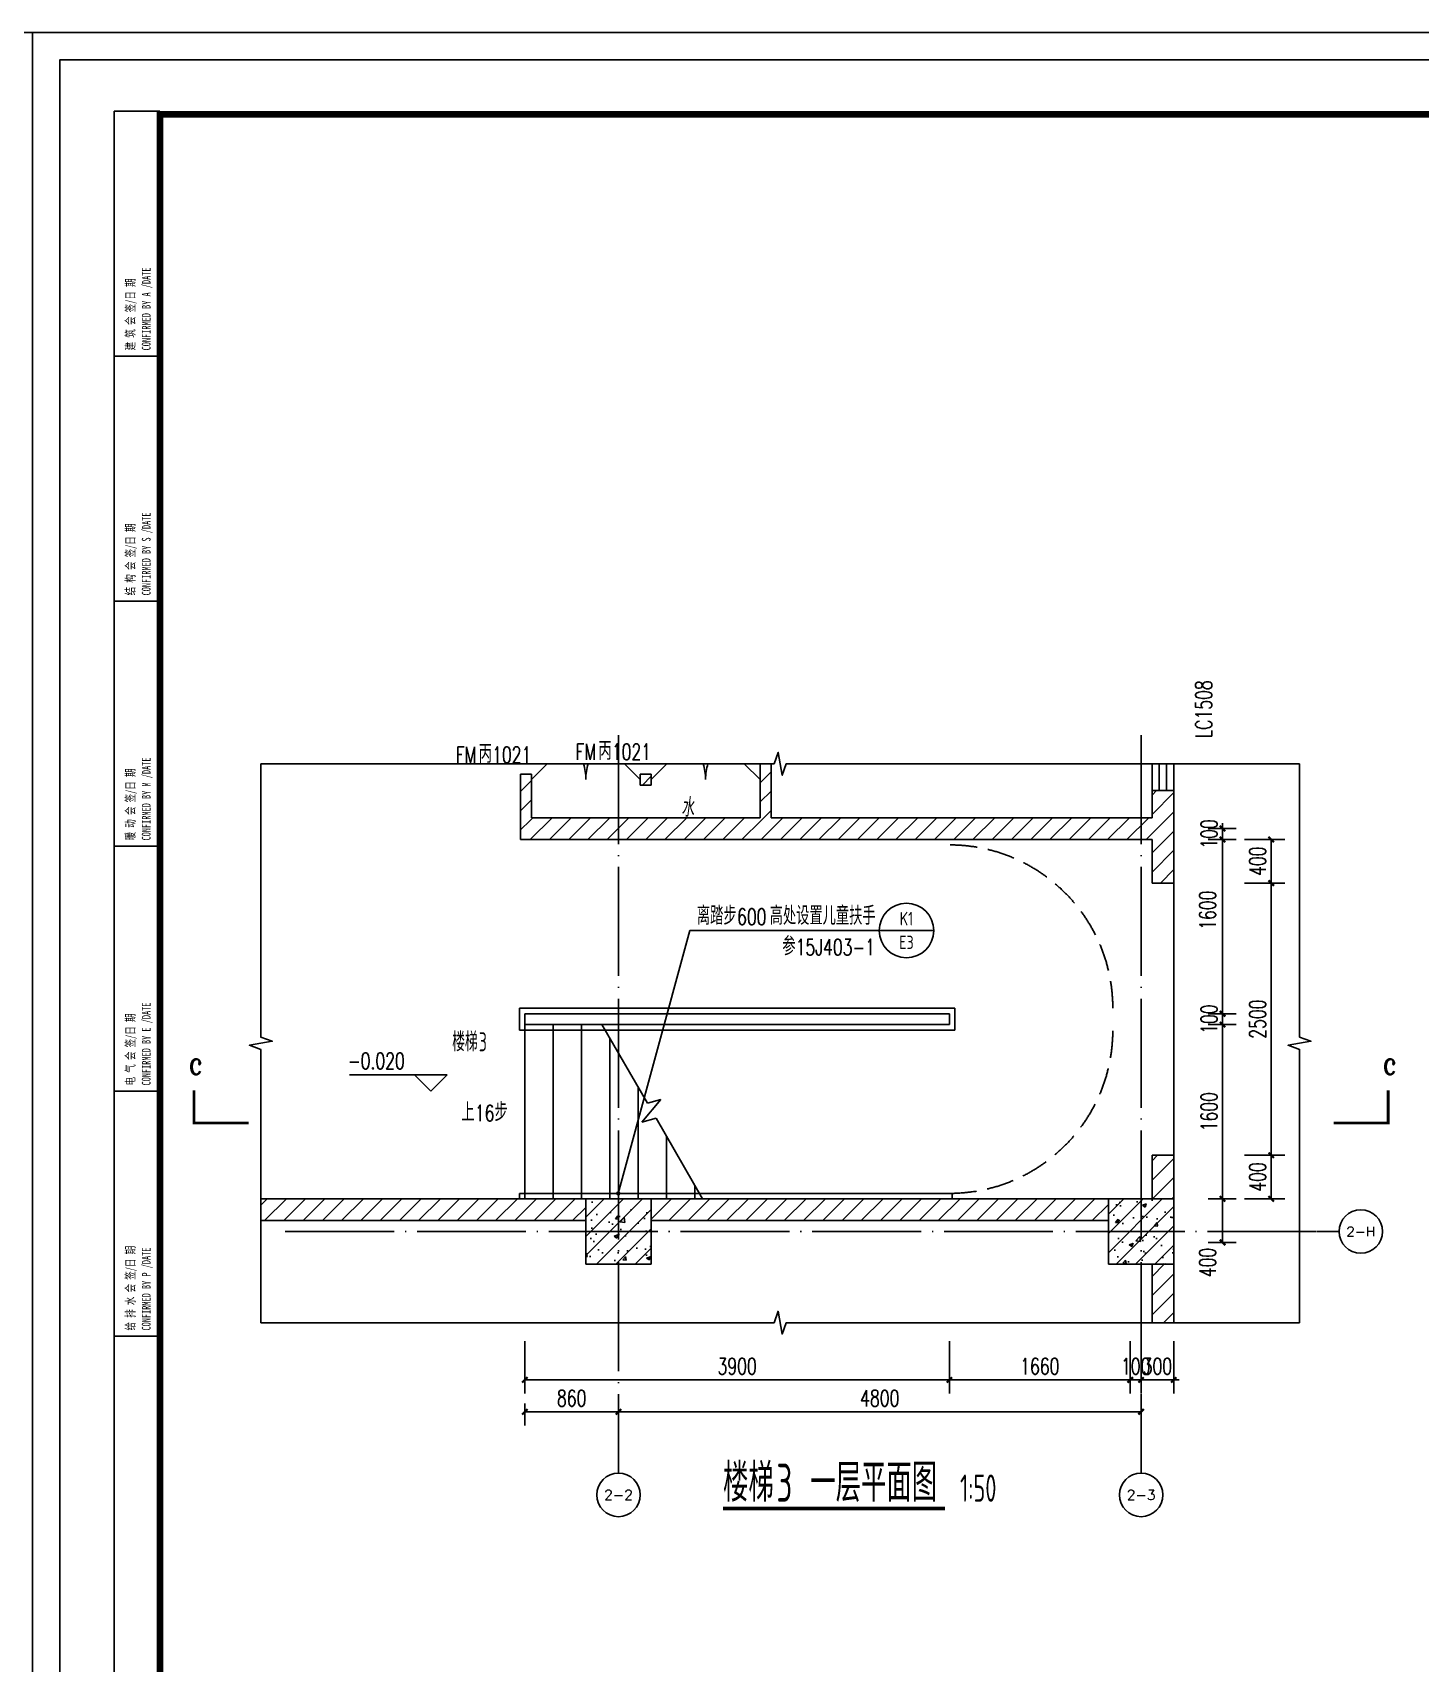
# Model space of a CAD drawing. Header units: millimetres. Extents: x -1048436 to -185795, y -983427 to 400387.
# Drawn here: x -536369 to -523623, y -673625 to -658650 of the extents above; entities that cross this region are included whole.
import ezdxf
from ezdxf.enums import TextEntityAlignment as Align

# ---------------------------------------------------------------- set-up
doc = ezdxf.new("R2010")
doc.units = ezdxf.units.MM
doc.header["$LTSCALE"] = 500
doc.linetypes.add('DASH', pattern=[0.35, 0.25, -0.1])
doc.linetypes.add('DOTE', pattern=[2.42, 2, -0.2, 0.02, -0.2])
for name, color, linetype in [('2017_11-sheet-L2$0$C-SHET-TTLB', 11, 'Continuous'), ('C-SHET-TTLB', 11, 'Continuous'), ('COLUMN', 254, 'Continuous'), ('DIM_LEAD', 3, 'Continuous'), ('DIM_SYMB', 3, 'Continuous'), ('PUB_DIM', 3, 'Continuous'), ('PUB_HATCH', 8, 'Continuous'), ('PUB_TEXT', 7, 'Continuous'), ('STAIR', 2, 'Continuous'), ('WINDOW', 4, 'Continuous'), ('WINDOW_TEXT', 7, 'Continuous'), ('建-填充', 9, 'Continuous'), ('建-墙', 254, 'Continuous'), ('建-文字', 4, 'Continuous'), ('建-符号', 13, 'Continuous'), ('建-符号-门编号', 13, 'Continuous'), ('建-轴线', 16, 'DOTE'), ('建-门扇', 32, 'Continuous')]:
    doc.layers.add(name, color=color, linetype=linetype)
doc.styles.add('2017_11-sheet-L2$0$SHEET-ECADI', font='simhei.ttf', dxfattribs={"width": 0.7})
doc.styles.add('_TCH_AXIS', font='COMPLEX', dxfattribs={"bigfont": 'GBCBIG'})
doc.styles.add('_TCH_DIM', font='SIMPLEX', dxfattribs={"bigfont": 'GBCBIG'})
doc.styles.add('_TCH_DIM_T3', font='SIMPLEX', dxfattribs={"width": 0.705882, "bigfont": 'GBCBIG'})
doc.styles.add('_TCH_LABEL', font='COMPLEX', dxfattribs={"bigfont": 'GBCBIG'})
doc.styles.add('_TCH_WINDOW', font='SIMPLEX', dxfattribs={"height": 3.5, "bigfont": 'GBCBIG'})
doc.styles.add('ECADI', font='hzs.shx', dxfattribs={"width": 0.7, "bigfont": 'hztxt.shx'})
doc.styles.add('XD2008', font='xd-hzs.shx', dxfattribs={"width": 0.7, "bigfont": 'xd-hztxt.shx'})
doc.dimstyles.new('_TCH_ARCH&&50', dxfattribs={"dimtxt": 148.75, "dimasz": 50, "dimexe": 125, "dimexo": 150, "dimgap": 50, "dimtad": 1, "dimdec": 0, "dimzin": 0, "dimdsep": 46, "dimtxsty": '_TCH_DIM_T3', "dimblk": 'ARCHTICK', "dimcen": 0.09, "dimclrt": 7, "dimazin": 2, "dimtfac": 1, "dimtdec": 0, "dimtix": 1, "dimtmove": 2, "dimatfit": 3, "dimldrblk": 'ARCHTICK', "dimfxl": 1, "dimtolj": 1, "dimtzin": 0, "dimarcsym": 0})
pattern_1 = [(45, (0, 89.76), (-88.388383, 88.388383), [])]
pattern_2 = [(45, (0, 0), (-88.388348, 88.388348), []), (50, (0, 0), (358.63009, -31.37607), [37.5, -412.5]), (355, (0, 0), (-69.37567, 376.09607), [30, -330]), (100.4514, (29.9, -2.6), (289.25469, 344.71977), [31.8701, -350.57106]), (46.1842, (0, 100), (533.62052, -82.7595), [56.25, -618.75]), (96.6356, (44.47, 93.1), (467.33135, 487.05894), [47.80514, -525.8565]), (351.1842, (0, 100), (467.33097, 487.0593), [45, -495]), (21, (50, 75), (298.45353, -201.30945), [37.5, -412.5]), (326, (50, 75), (121.65767, 362.57502), [30, -330]), (71.4514, (74.87, 58.22), (420.11131, 161.26525), [31.8701, -350.57106]), (37.5, (0, 0), (6.079928, 166.446927), [0, -326, 0, -335, 0, -331.25]), (7.5, (0, 0), (131.53477, 197.205856), [0, -191, 0, -318.5, 0, -126.25]), (327.5, (-111.5, 0), (266.911218, -11.277436), [0, -125, 0, -390, 0, -517.5]), (317.5, (-161.5, 0), (291.593085, 50.05249), [0, -162.5, 0, -259, 0, -367.5])]

# ---------------------------------------------------------------- blocks, each defined once
blk = doc.blocks.new('2017_11-sheet-L2$0$2014SHEET-L')
at = {"layer": '2017_11-sheet-L2$0$C-SHET-TTLB'}
for p, q in [((0, -45), (-9, -45)), ((0, -90), (-9, -90)), ((0, -135), (-9, -135)), ((0, -180), (-9, -180)), ((0, -225), (-9, -225))]:
    blk.add_line(p, q, dxfattribs=at)
at = {"layer": '2017_11-sheet-L2$0$C-SHET-TTLB', "style": '2017_11-sheet-L2$0$SHEET-ECADI', "width": 0.7}
for s, p in [('CONFIRMED BY A /DATE', (-2.33, -43.96)), ('建 筑 会 签/日 期', (-5.24, -43.96)), ('CONFIRMED BY S /DATE', (-2.33, -88.96)), ('结 构 会 签/日 期', (-5.24, -88.96)), ('CONFIRMED BY M /DATE', (-2.33, -133.96)), ('暖 动 会 签/日 期', (-5.24, -133.96)), ('CONFIRMED BY E /DATE', (-2.33, -178.96)), ('电 气 会 签/日 期', (-5.24, -178.96)), ('给 排 水 会 签/日 期', (-5.24, -223.96)), ('CONFIRMED BY P /DATE', (-2.33, -223.96))]:
    blk.add_text(s, height=1.6, rotation=90, dxfattribs=at).set_placement(p)
blk = doc.blocks.new('2017_11-sheet-L2', base_point=(18.4, 410))
at = {"layer": '2017_11-sheet-L2$0$C-SHET-TTLB'}
blk.add_blockref('2017_11-sheet-L2$0$2014SHEET-L', (19, 410.6), dxfattribs=at)
blk = doc.blocks.new('集团图框A1')
at = {"layer": 'C-SHET-TTLB'}
for q in [(259.85, -685.13), (268.25, -109.93)]:
    blk.add_line((259.85, -109.93), q, dxfattribs=at)
for points in [[(1095.85, -95.53), (1095.85, -699.53), (244.85, -699.53), (244.85, -95.53)], [(1090.85, -100.53), (1090.85, -694.53), (249.85, -694.53), (249.85, -100.53)]]:
    blk.add_lwpolyline(points, close=True, dxfattribs=at)
at = {"layer": 'C-SHET-TTLB', "const_width": 1.2}
blk.add_lwpolyline([(268.25, -110.53), (1080.85, -110.53), (1080.85, -684.53), (268.25, -684.53)], close=True, dxfattribs=at)
at = {"layer": 'C-SHET-TTLB'}
blk.add_blockref('2017_11-sheet-L2', (268.25, -110.53), dxfattribs=at)
at = {"color": 2, "style": 'ECADI', "width": 0.7}
for tag, p in [('序号1', (1009.72, -381.88)), ('记要1', (1037.92, -381.9)), ('日期1', (1073.26, -381.71)), ('序号2', (1009.72, -387.77)), ('记要2', (1037.92, -387.79)), ('日期2', (1073.26, -387.6)), ('序号3', (1009.72, -393.63)), ('记要3', (1037.92, -393.65)), ('日期3', (1073.26, -393.46)), ('序号4', (1009.72, -399.51)), ('记要4', (1037.92, -399.53)), ('日期4', (1073.26, -399.35)), ('合作设计单位', (1042.53, -542.75)), ('审定人', (1041.84, -561.74)), ('审核人', (1041.84, -571.23)), ('设计总负责人', (1041.84, -580.99)), ('专业负责人', (1041.84, -591.72)), ('校对人', (1041.84, -601.96)), ('设计人', (1041.84, -611.83)), ('建设单位上', (1044.38, -619.93)), ('建设单位中', (1044.38, -623.89)), ('建设单位下', (1044.38, -627.74)), ('项目名称上', (1044.35, -632.3)), ('项目名称中', (1044.35, -636.38)), ('项目名称下', (1044.35, -640.33)), ('子项', (1043.59, -646.93)), ('图名上', (1044.47, -653.59)), ('图名中', (1044.47, -657.5)), ('图名下', (1044.47, -661.62)), ('工程编号', (1027.1, -667.58)), ('阶段', (1063.92, -667.61)), ('比例', (1025.96, -674.19)), ('专业', (1063.72, -673.97)), ('日期', (1026.1, -680.73)), ('图别、图号', (1066.05, -680.84))]:
    blk.add_attdef(tag, text='', height=3.5, dxfattribs=at).set_placement(p, align=Align.MIDDLE)
blk = doc.blocks.new('A1')
blk.add_blockref('集团图框A1', (-609654.51, -640037.88))
blk = doc.blocks.new('_ArchTick')
at = {"color": 0, "linetype": 'ByBlock', "const_width": 0.4}
blk.add_lwpolyline([(-0.5, -0.5), (0.5, 0.5)], dxfattribs=at)
blk = doc.blocks.new('*D227')
at = {"layer": 'Defpoints', "color": 0, "transparency": 16777216}
for p in [(-525388, -666059), (-524993, -666059), (-525388, -666459)]:
    blk.add_point(p, dxfattribs=at)
at = {"layer": 'PUB_DIM', "color": 0, "lineweight": -2, "transparency": 16777216}
for p, q in [((-525238, -666059), (-524868, -666059)), ((-524993, -666459), (-524993, -666059)), ((-525238, -666459), (-524868, -666459))]:
    blk.add_line(p, q, dxfattribs=at)
at = {"layer": 'PUB_DIM', "color": 0, "lineweight": -2, "transparency": 16777216, "xscale": 50, "yscale": 50, "zscale": 50}
for p, rotation in [((-524993, -666059), 90), ((-524993, -666459), 270)]:
    blk.add_blockref('_ArchTick', p, dxfattribs=dict(at, rotation=rotation))
at = {"layer": 'PUB_DIM', "color": 7, "transparency": 16777216, "insert": (-525118, -666259), "char_height": 148.8, "attachment_point": 5, "rotation": 90, "style": '_TCH_DIM_T3'}
blk.add_mtext('\\A1;400', dxfattribs=at)
blk = doc.blocks.new('*D228')
at = {"layer": 'Defpoints', "color": 0, "transparency": 16777216}
for p in [(-525388, -666459), (-524993, -666459), (-525388, -668959)]:
    blk.add_point(p, dxfattribs=at)
at = {"layer": 'PUB_DIM', "color": 0, "lineweight": -2, "transparency": 16777216}
for p, q in [((-525238, -666459), (-524868, -666459)), ((-524993, -668959), (-524993, -666459)), ((-525238, -668959), (-524868, -668959))]:
    blk.add_line(p, q, dxfattribs=at)
at = {"layer": 'PUB_DIM', "color": 0, "lineweight": -2, "transparency": 16777216, "xscale": 50, "yscale": 50, "zscale": 50}
for p, rotation in [((-524993, -666459), 90), ((-524993, -668959), 270)]:
    blk.add_blockref('_ArchTick', p, dxfattribs=dict(at, rotation=rotation))
at = {"layer": 'PUB_DIM', "color": 7, "transparency": 16777216, "insert": (-525118, -667709), "char_height": 148.8, "attachment_point": 5, "rotation": 90, "style": '_TCH_DIM_T3'}
blk.add_mtext('\\A1;2500', dxfattribs=at)
blk = doc.blocks.new('*D229')
at = {"layer": 'Defpoints', "color": 0, "transparency": 16777216}
for p in [(-525388, -668959), (-524993, -668959), (-525388, -669359)]:
    blk.add_point(p, dxfattribs=at)
at = {"layer": 'PUB_DIM', "color": 0, "lineweight": -2, "transparency": 16777216}
for p, q in [((-525238, -668959), (-524868, -668959)), ((-524993, -669359), (-524993, -668959)), ((-525238, -669359), (-524868, -669359))]:
    blk.add_line(p, q, dxfattribs=at)
at = {"layer": 'PUB_DIM', "color": 0, "lineweight": -2, "transparency": 16777216, "xscale": 50, "yscale": 50, "zscale": 50}
for p, rotation in [((-524993, -668959), 90), ((-524993, -669359), 270)]:
    blk.add_blockref('_ArchTick', p, dxfattribs=dict(at, rotation=rotation))
at = {"layer": 'PUB_DIM', "color": 7, "transparency": 16777216, "insert": (-525118, -669159), "char_height": 148.8, "attachment_point": 5, "rotation": 90, "style": '_TCH_DIM_T3'}
blk.add_mtext('\\A1;400', dxfattribs=at)
blk = doc.blocks.new('*D2548')
at = {"layer": 'Defpoints', "color": 0, "transparency": 16777216}
for p in [(-531848, -671088), (-530988, -671088), (-530988, -671314)]:
    blk.add_point(p, dxfattribs=at)
at = {"layer": 'PUB_DIM', "color": 0, "lineweight": -2, "transparency": 16777216}
for p, q in [((-531848, -671238), (-531848, -671439)), ((-531848, -671314), (-530988, -671314)), ((-530988, -671238), (-530988, -671439))]:
    blk.add_line(p, q, dxfattribs=at)
at = {"layer": 'PUB_DIM', "color": 0, "lineweight": -2, "transparency": 16777216, "xscale": 50, "yscale": 50, "zscale": 50, "rotation": 180}
blk.add_blockref('_ArchTick', (-531848, -671314), dxfattribs=at)
at = {"layer": 'PUB_DIM', "color": 0, "lineweight": -2, "transparency": 16777216, "xscale": 50, "yscale": 50, "zscale": 50}
blk.add_blockref('_ArchTick', (-530988, -671314), dxfattribs=at)
at = {"layer": 'PUB_DIM', "color": 7, "transparency": 16777216, "insert": (-531418, -671190), "char_height": 148.8, "attachment_point": 5, "style": '_TCH_DIM_T3'}
blk.add_mtext('\\A1;860', dxfattribs=at)
blk = doc.blocks.new('*D2549')
at = {"layer": 'Defpoints', "color": 0, "transparency": 16777216}
for p in [(-530988, -671088), (-526188, -671088), (-526188, -671314)]:
    blk.add_point(p, dxfattribs=at)
at = {"layer": 'PUB_DIM', "color": 0, "lineweight": -2, "transparency": 16777216}
for p, q in [((-530988, -671238), (-530988, -671439)), ((-530988, -671314), (-526188, -671314)), ((-526188, -671238), (-526188, -671439))]:
    blk.add_line(p, q, dxfattribs=at)
at = {"layer": 'PUB_DIM', "color": 0, "lineweight": -2, "transparency": 16777216, "xscale": 50, "yscale": 50, "zscale": 50, "rotation": 180}
blk.add_blockref('_ArchTick', (-530988, -671314), dxfattribs=at)
at = {"layer": 'PUB_DIM', "color": 0, "lineweight": -2, "transparency": 16777216, "xscale": 50, "yscale": 50, "zscale": 50}
blk.add_blockref('_ArchTick', (-526188, -671314), dxfattribs=at)
at = {"layer": 'PUB_DIM', "color": 7, "transparency": 16777216, "insert": (-528588, -671190), "char_height": 148.8, "attachment_point": 5, "style": '_TCH_DIM_T3'}
blk.add_mtext('\\A1;4800', dxfattribs=at)
blk = doc.blocks.new('*D2550')
at = {"layer": 'Defpoints', "color": 0, "transparency": 16777216}
for p in [(-531848, -670516), (-527948, -670516), (-527948, -671022)]:
    blk.add_point(p, dxfattribs=at)
at = {"layer": 'PUB_DIM', "color": 0, "lineweight": -2, "transparency": 16777216}
for p, q in [((-531848, -670666), (-531848, -671147)), ((-527948, -670666), (-527948, -671147)), ((-531848, -671022), (-527948, -671022))]:
    blk.add_line(p, q, dxfattribs=at)
at = {"layer": 'PUB_DIM', "color": 0, "lineweight": -2, "transparency": 16777216, "xscale": 50, "yscale": 50, "zscale": 50, "rotation": 180}
blk.add_blockref('_ArchTick', (-531848, -671022), dxfattribs=at)
at = {"layer": 'PUB_DIM', "color": 0, "lineweight": -2, "transparency": 16777216, "xscale": 50, "yscale": 50, "zscale": 50}
blk.add_blockref('_ArchTick', (-527948, -671022), dxfattribs=at)
at = {"layer": 'PUB_DIM', "color": 7, "transparency": 16777216, "insert": (-529898, -670897), "char_height": 148.8, "attachment_point": 5, "style": '_TCH_DIM_T3'}
blk.add_mtext('\\A1;3900', dxfattribs=at)
blk = doc.blocks.new('*D2551')
at = {"layer": 'Defpoints', "color": 0, "transparency": 16777216}
for p in [(-527948, -670516), (-526288, -670516), (-526288, -671022)]:
    blk.add_point(p, dxfattribs=at)
at = {"layer": 'PUB_DIM', "color": 0, "lineweight": -2, "transparency": 16777216}
for p, q in [((-527948, -670666), (-527948, -671147)), ((-526288, -670666), (-526288, -671147)), ((-527948, -671022), (-526288, -671022))]:
    blk.add_line(p, q, dxfattribs=at)
at = {"layer": 'PUB_DIM', "color": 0, "lineweight": -2, "transparency": 16777216, "xscale": 50, "yscale": 50, "zscale": 50, "rotation": 180}
blk.add_blockref('_ArchTick', (-527948, -671022), dxfattribs=at)
at = {"layer": 'PUB_DIM', "color": 0, "lineweight": -2, "transparency": 16777216, "xscale": 50, "yscale": 50, "zscale": 50}
blk.add_blockref('_ArchTick', (-526288, -671022), dxfattribs=at)
at = {"layer": 'PUB_DIM', "color": 7, "transparency": 16777216, "insert": (-527118, -670897), "char_height": 148.8, "attachment_point": 5, "style": '_TCH_DIM_T3'}
blk.add_mtext('\\A1;1660', dxfattribs=at)
blk = doc.blocks.new('*D2552')
at = {"layer": 'Defpoints', "color": 0, "transparency": 16777216}
for p in [(-526288, -670516), (-526188, -670516), (-526188, -671022)]:
    blk.add_point(p, dxfattribs=at)
at = {"layer": 'PUB_DIM', "color": 0, "lineweight": -2, "transparency": 16777216}
for p, q in [((-526288, -670666), (-526288, -671147)), ((-526188, -670666), (-526188, -671147)), ((-526288, -671022), (-526338, -671022)), ((-526288, -671022), (-526188, -671022)), ((-526188, -671022), (-526138, -671022))]:
    blk.add_line(p, q, dxfattribs=at)
at = {"layer": 'PUB_DIM', "color": 0, "lineweight": -2, "transparency": 16777216, "xscale": 50, "yscale": 50, "zscale": 50}
blk.add_blockref('_ArchTick', (-526288, -671022), dxfattribs=at)
at = {"layer": 'PUB_DIM', "color": 0, "lineweight": -2, "transparency": 16777216, "xscale": 50, "yscale": 50, "zscale": 50, "rotation": 180}
blk.add_blockref('_ArchTick', (-526188, -671022), dxfattribs=at)
at = {"layer": 'PUB_DIM', "color": 7, "transparency": 16777216, "insert": (-526238, -670897), "char_height": 148.8, "attachment_point": 5, "style": '_TCH_DIM_T3'}
blk.add_mtext('\\A1;100', dxfattribs=at)
blk = doc.blocks.new('*D2553')
at = {"layer": 'Defpoints', "color": 0, "transparency": 16777216}
for p in [(-526188, -670516), (-525888, -670516), (-525888, -671022)]:
    blk.add_point(p, dxfattribs=at)
at = {"layer": 'PUB_DIM', "color": 0, "lineweight": -2, "transparency": 16777216}
for p, q in [((-526188, -670666), (-526188, -671147)), ((-525888, -670666), (-525888, -671147)), ((-526188, -671022), (-526238, -671022)), ((-526188, -671022), (-525888, -671022)), ((-525888, -671022), (-525838, -671022))]:
    blk.add_line(p, q, dxfattribs=at)
at = {"layer": 'PUB_DIM', "color": 0, "lineweight": -2, "transparency": 16777216, "xscale": 50, "yscale": 50, "zscale": 50}
blk.add_blockref('_ArchTick', (-526188, -671022), dxfattribs=at)
at = {"layer": 'PUB_DIM', "color": 0, "lineweight": -2, "transparency": 16777216, "xscale": 50, "yscale": 50, "zscale": 50, "rotation": 180}
blk.add_blockref('_ArchTick', (-525888, -671022), dxfattribs=at)
at = {"layer": 'PUB_DIM', "color": 7, "transparency": 16777216, "insert": (-526038, -670897), "char_height": 148.8, "attachment_point": 5, "style": '_TCH_DIM_T3'}
blk.add_mtext('\\A1;300', dxfattribs=at)
blk = doc.blocks.new('*D2593')
at = {"layer": 'Defpoints', "color": 0, "transparency": 16777216}
for p in [(-525721, -665959), (-525721, -666059), (-525440, -665959)]:
    blk.add_point(p, dxfattribs=at)
at = {"layer": 'PUB_DIM', "color": 0, "lineweight": -2, "transparency": 16777216}
for p, q in [((-525440, -665959), (-525440, -665909)), ((-525571, -665959), (-525315, -665959)), ((-525571, -666059), (-525315, -666059)), ((-525440, -666059), (-525440, -665959)), ((-525440, -666059), (-525440, -666109))]:
    blk.add_line(p, q, dxfattribs=at)
at = {"layer": 'PUB_DIM', "color": 0, "lineweight": -2, "transparency": 16777216, "xscale": 50, "yscale": 50, "zscale": 50}
for p, rotation in [((-525440, -665959), 270), ((-525440, -666059), 90)]:
    blk.add_blockref('_ArchTick', p, dxfattribs=dict(at, rotation=rotation))
at = {"layer": 'PUB_DIM', "color": 7, "transparency": 16777216, "insert": (-525564, -666009), "char_height": 148.8, "attachment_point": 5, "rotation": 90, "style": '_TCH_DIM_T3'}
blk.add_mtext('\\A1;100', dxfattribs=at)
blk = doc.blocks.new('*D2594')
at = {"layer": 'Defpoints', "color": 0, "transparency": 16777216}
for p in [(-525721, -666059), (-525440, -666059), (-525721, -667659)]:
    blk.add_point(p, dxfattribs=at)
at = {"layer": 'PUB_DIM', "color": 0, "lineweight": -2, "transparency": 16777216}
for p, q in [((-525571, -666059), (-525315, -666059)), ((-525440, -667659), (-525440, -666059)), ((-525571, -667659), (-525315, -667659))]:
    blk.add_line(p, q, dxfattribs=at)
at = {"layer": 'PUB_DIM', "color": 0, "lineweight": -2, "transparency": 16777216, "xscale": 50, "yscale": 50, "zscale": 50}
for p, rotation in [((-525440, -666059), 90), ((-525440, -667659), 270)]:
    blk.add_blockref('_ArchTick', p, dxfattribs=dict(at, rotation=rotation))
at = {"layer": 'PUB_DIM', "color": 7, "transparency": 16777216, "insert": (-525577, -666709), "char_height": 148.8, "attachment_point": 5, "rotation": 90, "style": '_TCH_DIM_T3'}
blk.add_mtext('\\A1;1600', dxfattribs=at)
blk = doc.blocks.new('*D2595')
at = {"layer": 'Defpoints', "color": 0, "transparency": 16777216}
for p in [(-525721, -667659), (-525440, -667659), (-525721, -667759)]:
    blk.add_point(p, dxfattribs=at)
at = {"layer": 'PUB_DIM', "color": 0, "lineweight": -2, "transparency": 16777216}
for p, q in [((-525571, -667659), (-525315, -667659)), ((-525440, -667659), (-525440, -667609)), ((-525440, -667759), (-525440, -667659)), ((-525571, -667759), (-525315, -667759)), ((-525440, -667759), (-525440, -667809))]:
    blk.add_line(p, q, dxfattribs=at)
at = {"layer": 'PUB_DIM', "color": 0, "lineweight": -2, "transparency": 16777216, "xscale": 50, "yscale": 50, "zscale": 50}
for p, rotation in [((-525440, -667659), 270), ((-525440, -667759), 90)]:
    blk.add_blockref('_ArchTick', p, dxfattribs=dict(at, rotation=rotation))
at = {"layer": 'PUB_DIM', "color": 7, "transparency": 16777216, "insert": (-525564, -667709), "char_height": 148.8, "attachment_point": 5, "rotation": 90, "style": '_TCH_DIM_T3'}
blk.add_mtext('\\A1;100', dxfattribs=at)
blk = doc.blocks.new('*D2596')
at = {"layer": 'Defpoints', "color": 0, "transparency": 16777216}
for p in [(-525721, -667759), (-525440, -667759), (-525721, -669359)]:
    blk.add_point(p, dxfattribs=at)
at = {"layer": 'PUB_DIM', "color": 0, "lineweight": -2, "transparency": 16777216}
for p, q in [((-525571, -667759), (-525315, -667759)), ((-525440, -669359), (-525440, -667759)), ((-525571, -669359), (-525315, -669359))]:
    blk.add_line(p, q, dxfattribs=at)
at = {"layer": 'PUB_DIM', "color": 0, "lineweight": -2, "transparency": 16777216, "xscale": 50, "yscale": 50, "zscale": 50}
for p, rotation in [((-525440, -667759), 90), ((-525440, -669359), 270)]:
    blk.add_blockref('_ArchTick', p, dxfattribs=dict(at, rotation=rotation))
at = {"layer": 'PUB_DIM', "color": 7, "transparency": 16777216, "insert": (-525564, -668559), "char_height": 148.8, "attachment_point": 5, "rotation": 90, "style": '_TCH_DIM_T3'}
blk.add_mtext('\\A1;1600', dxfattribs=at)
blk = doc.blocks.new('*D2597')
at = {"layer": 'Defpoints', "color": 0, "transparency": 16777216}
for p in [(-525721, -669359), (-525440, -669359), (-525721, -669759)]:
    blk.add_point(p, dxfattribs=at)
at = {"layer": 'PUB_DIM', "color": 0, "lineweight": -2, "transparency": 16777216}
for p, q in [((-525571, -669359), (-525315, -669359)), ((-525440, -669759), (-525440, -669359)), ((-525571, -669759), (-525315, -669759))]:
    blk.add_line(p, q, dxfattribs=at)
at = {"layer": 'PUB_DIM', "color": 0, "lineweight": -2, "transparency": 16777216, "xscale": 50, "yscale": 50, "zscale": 50}
for p, rotation in [((-525440, -669359), 90), ((-525440, -669759), 270)]:
    blk.add_blockref('_ArchTick', p, dxfattribs=dict(at, rotation=rotation))
at = {"layer": 'PUB_DIM', "color": 7, "transparency": 16777216, "insert": (-525577, -669944), "char_height": 148.8, "attachment_point": 5, "rotation": 90, "style": '_TCH_DIM_T3'}
blk.add_mtext('\\A1;400', dxfattribs=at)

msp = doc.modelspace()

# ---------------------------------------------------------------- hatches: boundary and pattern name
at = {"layer": 'PUB_HATCH'}
h = msp.add_hatch(dxfattribs=at)
h.set_pattern_fill('钢筋混凝土', color=256, scale=50, style=0)
h.set_pattern_definition(pattern_2)
h.paths.add_polyline_path([(-531287.8, -669959), (-530687.8, -669959), (-530687.8, -669359), (-531287.8, -669359)])
h = msp.add_hatch(dxfattribs=at)
h.set_pattern_fill('钢筋混凝土', color=256, scale=50, style=0)
h.set_pattern_definition(pattern_2)
h.paths.add_polyline_path([(-526487.8, -669959), (-525887.8, -669959), (-525887.8, -669359), (-526487.8, -669359)])
at = {"layer": '建-填充'}
h = msp.add_hatch(dxfattribs=at)
h.set_pattern_fill('普通砖', color=256, scale=50, style=0)
h.set_pattern_definition(pattern_1)
h.paths.add_polyline_path([(-531887.9, -666059.1), (-531787.8, -665859.1), (-531787.8, -665559), (-531887.8, -665459)])
h = msp.add_hatch(dxfattribs=at)
h.set_pattern_fill('普通砖', color=256, scale=50, style=0)
h.set_pattern_definition(pattern_1)
h.paths.add_polyline_path([(-531787.8, -665559), (-531787.8, -665459), (-531887.8, -665459)])
h = msp.add_hatch(dxfattribs=at)
h.set_pattern_fill('普通砖', color=256, scale=50, style=0)
h.set_pattern_definition(pattern_1)
h.paths.add_polyline_path([(-530688.1, -665459), (-530787.8, -665459), (-530787.8, -665559), (-530688.1, -665559)])
h = msp.add_hatch(dxfattribs=at)
h.set_pattern_fill('普通砖', color=256, scale=50, style=0)
h.set_pattern_definition(pattern_1)
h.paths.add_polyline_path([(-529686.5, -665459), (-529688.1, -665459), (-529688.1, -665559), (-529686.5, -665559), (-529653.2, -665492.4)])
h = msp.add_hatch(dxfattribs=at)
h.set_pattern_fill('普通砖', color=256, scale=50, style=0)
h.set_pattern_definition(pattern_1)
h.paths.add_polyline_path([(-529653.3, -665925.7), (-529586.6, -665859), (-529586.5, -665459), (-529653.2, -665492.4), (-529686.5, -665559), (-529686.6, -665859)])
h = msp.add_hatch(dxfattribs=at)
h.set_pattern_fill('普通砖', color=256, scale=50, style=0)
h.set_pattern_definition(pattern_1)
h.paths.add_polyline_path([(-529653.2, -665492.4), (-529586.5, -665459), (-529586.5, -665364.2), (-529686.5, -665364.2), (-529686.5, -665459)])
h = msp.add_hatch(dxfattribs=at)
h.set_pattern_fill('普通砖', color=256, scale=50, style=0)
h.set_pattern_definition(pattern_1)
h.paths.add_polyline_path([(-525887.8, -665959), (-525887.8, -665609), (-526087.8, -665609), (-526087.8, -665859), (-526021.2, -665959)])
h = msp.add_hatch(dxfattribs=at)
h.set_pattern_fill('普通砖', color=256, scale=50, style=0)
h.set_pattern_definition(pattern_1)
h.paths.add_polyline_path([(-529653.3, -665925.7), (-529686.6, -665859), (-531787.8, -665859.1), (-531887.9, -666059.1), (-529686.6, -666059)])
h = msp.add_hatch(dxfattribs=at)
h.set_pattern_fill('普通砖', color=256, scale=50, style=0)
h.set_pattern_definition(pattern_1)
h.paths.add_polyline_path([(-526021.2, -665959), (-526087.8, -665859), (-529586.6, -665859), (-529653.3, -665925.7), (-529686.6, -666059), (-526087.8, -666059)])
h = msp.add_hatch(dxfattribs=at)
h.set_pattern_fill('普通砖', color=256, scale=50, style=0)
h.set_pattern_definition(pattern_1)
h.paths.add_polyline_path([(-526021.2, -665959), (-526087.8, -666059), (-526087.8, -666459), (-525887.8, -666459), (-525887.8, -665959)])
h = msp.add_hatch(dxfattribs=at)
h.set_pattern_fill('普通砖', color=256, scale=50, style=0)
h.set_pattern_definition(pattern_1)
h.paths.add_polyline_path([(-526087.8, -669359), (-525887.8, -669359), (-525887.8, -668959), (-526087.8, -668959)])
h = msp.add_hatch(dxfattribs=at)
h.set_pattern_fill('普通砖', color=256, scale=50, style=0)
h.set_pattern_definition(pattern_1)
h.paths.add_polyline_path([(-531287.8, -669559), (-531287.8, -669359), (-534273, -669359), (-534273, -669559)])
h = msp.add_hatch(dxfattribs=at)
h.set_pattern_fill('普通砖', color=256, scale=50, style=0)
h.set_pattern_definition(pattern_1)
h.paths.add_polyline_path([(-526487.8, -669559), (-526487.8, -669359), (-530687.8, -669359), (-530687.8, -669559)])
h = msp.add_hatch(dxfattribs=at)
h.set_pattern_fill('普通砖', color=256, scale=50, style=0)
h.set_pattern_definition(pattern_1)
h.paths.add_polyline_path([(-525887.8, -669959), (-526087.8, -669959), (-526087.8, -670496.7), (-525887.8, -670496.7)])

# ---------------------------------------------------------------- linework, layer by layer
msp.add_line((-525887.8, -666409), (-525887.8, -669359))
at = {"layer": 'COLUMN'}
for p, q in [((-530687.8, -669359), (-531287.8, -669359)), ((-531287.8, -669359), (-531287.8, -669959)), ((-530687.8, -669959), (-530687.8, -669359)), ((-525887.8, -669359), (-526487.8, -669359)), ((-526487.8, -669359), (-526487.8, -669959)), ((-525887.8, -669959), (-525887.8, -669359)), ((-531287.8, -669959), (-530687.8, -669959)), ((-526487.8, -669959), (-525887.8, -669959))]:
    msp.add_line(p, q, dxfattribs=at)
at = {"layer": 'DIM_LEAD'}
for p, q in [((-530989.7, -669309), (-530333.8, -666895.4)), ((-530989.7, -669309), (-530333.8, -666895.4)), ((-530333.8, -666895.4), (-528593.1, -666895.4))]:
    msp.add_line(p, q, dxfattribs=at)
at = {"layer": 'DIM_LEAD', "const_width": 20}
msp.add_lwpolyline([(-530992.3, -669318.7, 1), (-530987.1, -669299.4, 1)], format="xyb", close=True, dxfattribs=at)
msp.add_lwpolyline([(-530992.3, -669318.7, 1), (-530987.1, -669299.4, 1)], format="xyb", close=True, dxfattribs=at)
at = {"layer": 'DIM_SYMB', "const_width": 25}
for points in [[(-534885.6, -668361.7), (-534885.6, -668661.7), (-534385.6, -668661.7)], [(-524418.9, -668661.7), (-523918.9, -668661.7), (-523918.9, -668361.7)]]:
    msp.add_lwpolyline(points, dxfattribs=at)
at = {"layer": 'DIM_SYMB'}
msp.add_lwpolyline([(-531977.8, -668559, 0, 0, 0), (-530957.8, -668559, 40, 0, 0), (-530807.8, -668559, 0, 0, 0)], format="xyseb", dxfattribs=at)
at = {"layer": 'PUB_HATCH', "color": 8, "linetype": 'DASH', "ltscale": 2}
msp.add_line((-530215.9, -669359), (-527947.8, -669359), dxfattribs=at)
for centre, start, end in [((-527947.8, -667609), 0, 90), ((-527947.8, -667809), 270, 0)]:
    msp.add_arc(centre, 1500, start, end, dxfattribs=at)
at = {"layer": 'STAIR', "linetype": 'Continuous'}
msp.add_line((-531098.1, -666059), (-530418.8, -666059), dxfattribs=at)
at = {"layer": 'STAIR'}
for p, q in [((-531897.8, -667609), (-531897.8, -667809)), ((-527897.8, -667609), (-531897.8, -667609)), ((-531847.8, -667659), (-531847.8, -667759)), ((-527947.8, -667659), (-531847.8, -667659)), ((-527947.8, -667759), (-527947.8, -667659)), ((-527897.8, -667809), (-527897.8, -667609)), ((-531897.8, -667809), (-527897.8, -667809)), ((-531847.8, -667759), (-531139.7, -667759)), ((-531847.8, -667759), (-531847.8, -669359)), ((-531847.8, -667759), (-527947.8, -667759)), ((-531587.8, -667759), (-531587.8, -669359)), ((-531327.8, -667759), (-531327.8, -669359)), ((-530722.7, -668481.2), (-531139.7, -667759)), ((-531067.8, -667883.5), (-531067.8, -669359)), ((-530807.8, -668333.8), (-530807.8, -669359)), ((-530773.3, -668654.5), (-530600.4, -668448.4)), ((-530600.4, -668448.4), (-530722.7, -668481.2)), ((-530642.9, -668619.5), (-530773.3, -668654.5)), ((-530215.9, -669359), (-530642.9, -668619.5)), ((-530547.8, -668784.2), (-530547.8, -669359)), ((-531897.8, -669309), (-527922.8, -669309)), ((-531897.8, -669309), (-531897.8, -669359)), ((-531897.8, -669359), (-527922.8, -669359)), ((-531847.8, -669359), (-530215.9, -669359)), ((-530287.8, -669234.5), (-530287.8, -669359)), ((-527922.8, -669309), (-527922.8, -669359))]:
    msp.add_line(p, q, dxfattribs=at)
at = {"layer": 'WINDOW'}
for p, q in [((-526087.8, -665364.2), (-526087.8, -665609)), ((-526021.2, -665609), (-526021.2, -665364.2)), ((-525954.5, -665609), (-525954.5, -665364.2)), ((-525887.8, -665364.2), (-525887.8, -665609)), ((-525887.8, -665609), (-526087.8, -665609))]:
    msp.add_line(p, q, dxfattribs=at)
at = {"layer": '建-墙'}
for p, q in [((-531887.9, -666059.1), (-531887.8, -665459)), ((-531787.8, -665459), (-531887.8, -665459)), ((-531787.8, -665559), (-531787.8, -665459)), ((-530688.1, -665459), (-530787.8, -665459)), ((-530787.8, -665459), (-530787.8, -665559)), ((-530688.1, -665559), (-530688.1, -665459)), ((-529686.5, -665459), (-529688.1, -665459)), ((-529688.1, -665459), (-529688.1, -665559)), ((-529686.5, -665459), (-529686.5, -665364.2)), ((-529586.6, -665859), (-529586.5, -665459)), ((-529586.5, -665459), (-529586.5, -665364.2)), ((-531787.8, -665859.1), (-531787.8, -665559)), ((-530787.8, -665559), (-530688.1, -665559)), ((-529688.1, -665559), (-529686.5, -665559)), ((-529686.6, -665859), (-529686.5, -665559)), ((-525887.8, -665609), (-526087.8, -665609)), ((-526087.8, -665609), (-526087.8, -665859)), ((-525887.8, -665959), (-525887.8, -665609)), ((-529686.6, -665859), (-531787.8, -665859.1)), ((-526087.8, -665859), (-529586.6, -665859)), ((-529686.6, -666059), (-531887.9, -666059.1)), ((-526087.8, -666059), (-529686.6, -666059)), ((-526087.8, -666059), (-526087.8, -666459)), ((-525887.8, -665959), (-525887.8, -666459)), ((-525887.8, -666459), (-526087.8, -666459)), ((-526087.8, -668959), (-526087.8, -669359)), ((-525887.8, -668959), (-526087.8, -668959)), ((-525887.8, -668959), (-525887.8, -669359)), ((-534273, -669359), (-531287.8, -669359)), ((-530687.8, -669359), (-526487.8, -669359)), ((-534273, -669559), (-531287.8, -669559)), ((-530687.8, -669559), (-526487.8, -669559)), ((-526087.8, -669959), (-526087.8, -670496.7)), ((-525887.8, -669959), (-525887.8, -670496.7))]:
    msp.add_line(p, q, dxfattribs=at)
at = {"layer": '建-符号'}
for p, q in [((-528093.1, -666895.4), (-528593.1, -666895.4)), ((-532560.7, -668219.9), (-533457.7, -668219.9)), ((-532710.7, -668369.9), (-532860.7, -668219.9)), ((-532710.7, -668369.9), (-532560.7, -668219.9)), ((-524572.4, -669659), (-524370.1, -669659)), ((-524733, -670496.7), (-524733, -670496.7)), ((-524733, -670496.7), (-524733, -670496.7)), ((-530987.8, -671675.5), (-530987.8, -671877.7)), ((-526187.8, -671675.5), (-526187.8, -671877.7))]:
    msp.add_line(p, q, dxfattribs=at)
for points in [[(-534273, -665364.2), (-529559.3, -665364.2), (-529521.1, -665259.2), (-529484, -665469.2), (-529446.8, -665364.2), (-524733, -665364.2)], [(-534273, -670496.7), (-534273, -667986.7), (-534378, -667948.5), (-534168, -667911.4), (-534273, -667874.2), (-534273, -665364.2)], [(-524733, -665364.2), (-524733, -667874.2), (-524628, -667912.4), (-524838, -667949.4), (-524733, -667986.7), (-524733, -670496.7)], [(-524733, -670496.7), (-529446.8, -670496.7), (-529485, -670601.7), (-529522, -670391.7), (-529559.3, -670496.7), (-534273, -670496.7)]]:
    msp.add_lwpolyline(points, dxfattribs=at)
at = {"layer": '建-符号', "const_width": 35}
msp.add_lwpolyline([(-530027.7, -672202.3), (-527990.5, -672202.3)], dxfattribs=at)
at = {"layer": '建-符号'}
for centre, radius in [((-528343.1, -666895.4), 250), ((-524170.1, -669659), 200), ((-530987.8, -672077.7), 200), ((-526187.8, -672077.7), 200)]:
    msp.add_circle(centre, radius, dxfattribs=at)
at = {"layer": '建-轴线'}
for p, q in [((-530987.8, -665101.9), (-530987.8, -671675.5)), ((-526187.8, -665101.9), (-526187.8, -671675.5))]:
    msp.add_line(p, q, dxfattribs=at)
msp.add_lwpolyline([(-534047.8, -669659), (-524572.4, -669659)], dxfattribs=at)
at = {"layer": '建-门扇'}
for p, q in [((-531787.8, -665509), (-531642.9, -665364.2)), ((-530787.8, -665509), (-530932.6, -665364.2)), ((-530688.1, -665509), (-530543.2, -665364.2)), ((-529688.1, -665509), (-529833, -665364.2))]:
    msp.add_line(p, q, dxfattribs=at)
for centre, start, end in [((-531787.8, -665509), 0, 16.84216), ((-530787.8, -665509), 163.15784, 180), ((-530688.1, -665509), 360, 16.84216), ((-529688.1, -665509), 163.15784, 180)]:
    msp.add_arc(centre, 500, start, end, dxfattribs=at)

# ---------------------------------------------------------------- block references
at = {"xscale": 50, "yscale": 50, "zscale": 50}
for p in [(29891564, 31348020.2), (29934114, 31348020.2)]:
    msp.add_blockref('A1', p, dxfattribs=at)

# ---------------------------------------------------------------- texts
at = {"layer": 'PUB_TEXT', "style": '_TCH_DIM'}
for s, height, p in [('离踏步', 168.79, (-530267.4, -666842.9)), ('高处设置儿童扶手', 168.79, (-529598.8, -666842.9)), ('参', 168.8, (-529483.4, -667122.9)), ('上', 168.8, (-532430, -668646.5)), ('步', 168.8, (-532127.1, -668646.5))]:
    msp.add_text(s, height=height, dxfattribs=at).set_placement(p)
at = {"layer": 'PUB_TEXT'}
for s, height, style, width, p in [('600', 148.75, '_TCH_DIM', 0.705882, (-529898.8, -666842.9)), ('15J403-1', 148.75, '_TCH_DIM', 0.705882, (-529360.6, -667122.9)), ('c', 212.5, '_TCH_LABEL', 0.705882, (-534932, -668217.9)), ('c', 212.5, '_TCH_LABEL', 0.705882, (-523965.4, -668217.9)), ('16', 148.75, '_TCH_DIM', 0.705882, (-532307.1, -668646.5)), ('楼梯', 350, 'XD2008', 0.7, (-530027.7, -672140.6)), ('3', 350, 'XD2008', 0.7, (-529537.7, -672140.6)), ('一层平面图', 350, 'XD2008', 0.7, (-529225.7, -672140.6)), ('1:50', 250, 'XD2008', 0.7, (-527850.5, -672140.6))]:
    msp.add_text(s, height=height, dxfattribs=dict(at, style=style, width=width)).set_placement(p)
at = {"layer": 'WINDOW_TEXT', "style": '_TCH_WINDOW', "width": 0.705882}
msp.add_text('LC1508', height=148.75, rotation=90, dxfattribs=at).set_placement((-525538.4, -665129))
at = {"layer": '建-文字', "style": 'XD2008', "width": 0.7}
msp.add_text('水', height=175, rotation=352.75247, dxfattribs=at).set_placement((-530410, -665844.7))
at = {"layer": '建-文字', "style": 'XD2008', "width": 1.238095}
for s, height, p, p2 in [('K1', 124.14, (-528405.1, -666848.1), (-528281, -666848.1)), ('E3', 121.97, (-528410.2, -667064.9), (-528276, -667064.9))]:
    msp.add_text(s, height=height, dxfattribs=at).set_placement(p, p2, align=Align.FIT)
at = {"layer": '建-文字'}
for s, height, style, width, p in [('楼梯', 175, 'XD2008', 0.7, (-532515, -668004.6)), ('3', 175, 'XD2008', 0.7, (-532270, -668004.6)), ('-0.020', 148.75, '_TCH_DIM', 0.705882, (-533472.7, -668167.4))]:
    msp.add_text(s, height=height, dxfattribs=dict(at, style=style, width=width)).set_placement(p)
at = {"layer": '建-文字', "style": '_TCH_AXIS'}
for s, height, p, p2 in [('2-H', 84.9, (-524303.6, -669701.5), (-524036.7, -669701.5)), ('2-2', 92.5, (-531120, -672124), (-530855.7, -672124)), ('2-3', 92.5, (-526320, -672124), (-526055.7, -672124))]:
    msp.add_text(s, height=height, dxfattribs=at).set_placement(p, p2, align=Align.FIT)
at = {"layer": '建-符号-门编号', "style": '_TCH_WINDOW'}
for p in [(-531172, -665328.7), (-532271.6, -665356.3)]:
    msp.add_text('丙', height=168.8, rotation=360, dxfattribs=at).set_placement(p)
at = {"layer": '建-符号-门编号', "style": '_TCH_WINDOW', "width": 0.705882}
for s, p in [('FM', (-532481.6, -665356.3)), ('1021', (-532148.7, -665356.3)), ('FM', (-531382, -665328.7)), ('1021', (-531049.1, -665328.7))]:
    msp.add_text(s, height=148.75, rotation=360, dxfattribs=at).set_placement(p)

# ---------------------------------------------------------------- dimensions: what is measured, and where the dimension line sits
at = {"layer": 'PUB_DIM'}
for p1, p2, distance, picture, middle in [((-525720.6, -666059), (-525720.6, -665959), -281.1, '*D2593', (-525563.9, -666009)), ((-525387.6, -666459), (-525387.6, -666059), -394.4, '*D227', (-525117.6, -666259)), ((-525387.6, -668959), (-525387.6, -666459), -394.4, '*D228', (-525117.6, -667709)), ((-525720.6, -667759), (-525720.6, -667659), -281.1, '*D2595', (-525563.9, -667709)), ((-525720.6, -669359), (-525720.6, -667759), -281.1, '*D2596', (-525563.9, -668559)), ((-525387.6, -669359), (-525387.6, -668959), -394.4, '*D229', (-525117.6, -669159)), ((-531847.8, -670515.5), (-527947.8, -670515.5), -506, '*D2550', (-529897.8, -670897.1)), ((-527947.8, -670515.5), (-526287.8, -670515.5), -506, '*D2551', (-527117.8, -670897.1)), ((-526287.8, -670515.5), (-526187.8, -670515.5), -506, '*D2552', (-526237.8, -670897.1)), ((-526187.8, -670515.5), (-525887.8, -670515.5), -506, '*D2553', (-526037.8, -670897.1)), ((-531847.8, -671088.4), (-530987.8, -671088.4), -226, '*D2548', (-531417.8, -671190)), ((-530987.8, -671088.4), (-526187.8, -671088.4), -226, '*D2549', (-528587.8, -671190))]:
    dim = msp.add_aligned_dim(p1=p1, p2=p2, distance=distance, dimstyle='_TCH_ARCH&&50', dxfattribs=at)
    dim.commit()
    dim.dimension.update_dxf_attribs({"geometry": picture, "text_midpoint": middle})
for base, p1, p2, picture, middle in [((-525439.5, -666059), (-525720.6, -667659), (-525720.6, -666059), '*D2594', (-525577, -666709)), ((-525439.5, -669359), (-525720.6, -669759), (-525720.6, -669359), '*D2597', (-525577, -669944))]:
    dim = msp.add_linear_dim(base=base, p1=p1, p2=p2, angle=90, dimstyle='_TCH_ARCH&&50', dxfattribs=at)
    dim.commit()
    dim.dimension.update_dxf_attribs({"geometry": picture, "text_midpoint": middle, "dimtype": 129})

doc.saveas('drawing.dxf')
